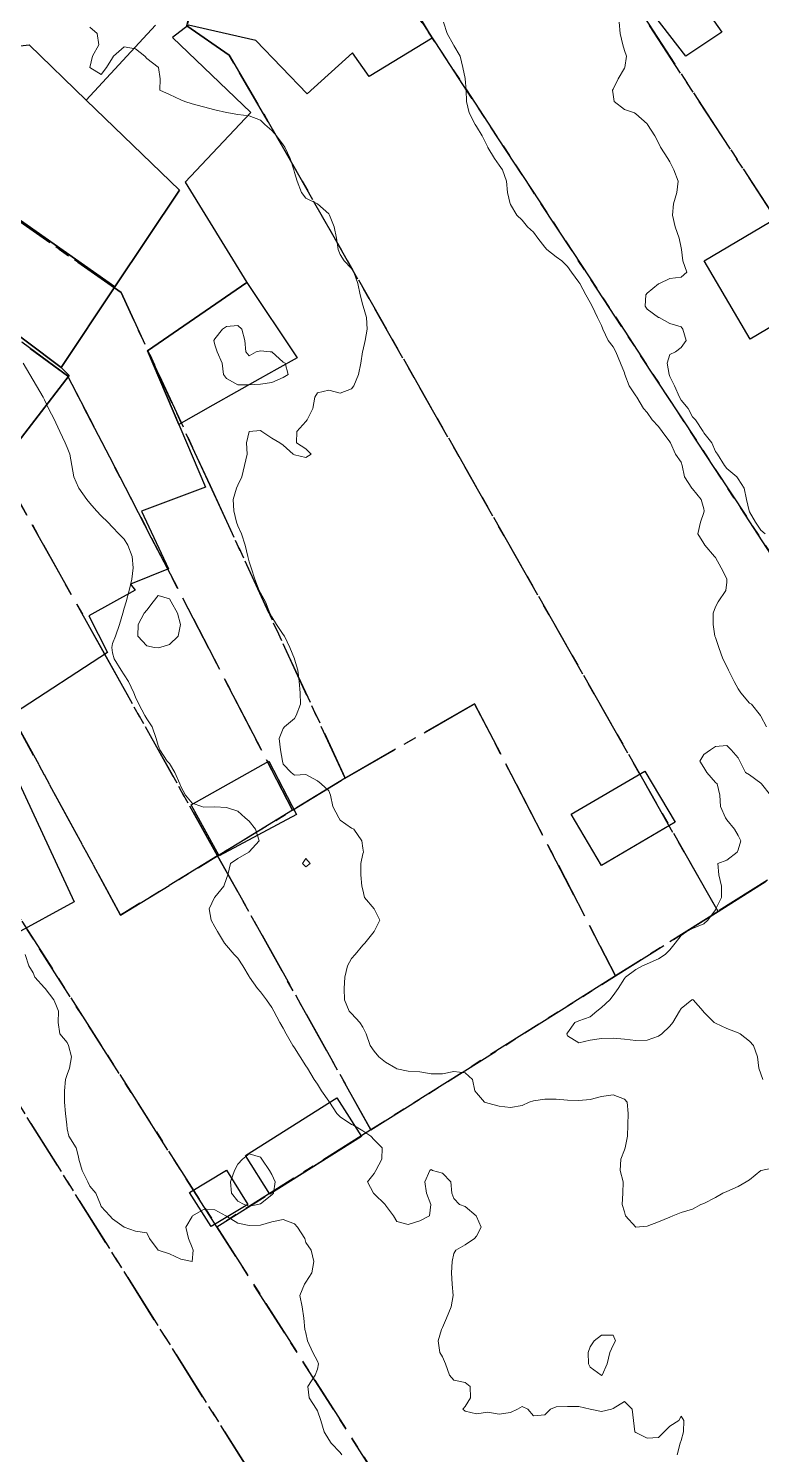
# Model space of a CAD drawing. Header units: centimetres. Extents: x 0 to 642158, y -847 to 649707.
# Drawn here: x 616614.1 to 616646.3, y 621599.3 to 621662 of the extents above; entities that cross this region are included whole.
import ezdxf

# ---------------------------------------------------------------- set-up
doc = ezdxf.new("R2010")
doc.units = ezdxf.units.CM
doc.header["$MEASUREMENT"] = 0
doc.linetypes.add('CENTERX2', pattern=[4, 2.5, -0.5, 0.5, -0.5])
doc.layers.add('SPW_batiments', color=7, linetype='Continuous')
doc.layers.add('SPW_parcellaire cadastral', color=7, linetype='CENTERX2', lineweight=25, true_color=0xff0542)
doc.layers.add('WAL_topographie 0.5', color=253, linetype='Continuous', lineweight=20)

msp = doc.modelspace()

# ---------------------------------------------------------------- linework, layer by layer
at = {"layer": 'SPW_batiments'}
for points in [[(616643.4, 621663.411), (616644.533, 621661.811), (616642.95, 621660.744), (616640.483, 621663.943), (616641.982, 621665.193), (616643.4, 621663.411)], [(616630.15, 621664.292), (616631.8, 621661.542), (616629.033, 621659.859), (616628.3, 621660.892), (616626.3, 621659.092), (616624.05, 621661.441), (616621.083, 621662.108), (616620.383, 621661.574), (616623.833, 621658.274), (616620.934, 621655.208), (616623.651, 621650.791), (616619.285, 621647.791), (616621.835, 621641.791), (616619.019, 621640.741), (616620.203, 621638.208), (616618.536, 621637.524), (616618.736, 621637.274), (616616.703, 621636.141), (616617.519, 621634.524), (616613.437, 621631.857)], [(616612.82, 621642.773), (616615.835, 621646.708), (616615.485, 621647.057), (616617.851, 621650.608), (616620.684, 621654.858), (616616.591, 621658.815), (616619.633, 621662.108)], [(616616.591, 621658.815), (616620.684, 621654.858), (616617.851, 621650.608), (616609.983, 621656.129), (616610.055, 621656.286), (616612.25, 621661.04), (616614.083, 621661.24), (616616.591, 621658.815)], [(616617.851, 621650.608), (616615.485, 621647.057), (616607.832, 621652.808), (616607.955, 621652.997), (616609.882, 621655.973), (616609.983, 621656.129), (616617.851, 621650.608)], [(616648.651, 621650.011), (616645.784, 621648.311), (616643.751, 621651.744), (616646.634, 621653.444), (616648.651, 621650.011)], [(616615.485, 621647.057), (616615.835, 621646.708), (616612.82, 621642.773), (616604.803, 621648.788), (616607.734, 621652.657), (616607.832, 621652.808), (616615.485, 621647.057)], [(616620.66, 621644.555), (616619.285, 621647.791), (616623.651, 621650.791), (616625.864, 621647.484), (616624.965, 621646.978), (616624.243, 621646.572), (616622.162, 621645.4), (616620.66, 621644.555)], [(616612.787, 621630.59), (616616.055, 621623.558), (616613.371, 621622.09)], [(616625.837, 621627.409), (616622.437, 621625.591), (616621.196, 621627.825), (616624.62, 621629.751), (616625.837, 621627.409)], [(616642.487, 621627.061), (616639.237, 621625.16), (616637.904, 621627.41), (616641.154, 621629.311), (616642.487, 621627.061)], [(616628.689, 621613.242), (616624.656, 621610.709), (616623.589, 621612.409), (616627.605, 621614.942), (616628.689, 621613.242)], [(616623.689, 621610.259), (616622.089, 621609.292), (616621.134, 621610.781), (616622.756, 621611.759), (616623.689, 621610.259)]]:
    msp.add_lwpolyline(points, dxfattribs=at)
at = {"layer": 'SPW_parcellaire cadastral'}
for points in [[(616666.282, 621636.931), (616660.215, 621633.209), (616638.916, 621665.839), (616636.961, 621667.449), (616627.865, 621674.938), (616617.948, 621676.77), (616618.851, 621681.386), (616628.715, 621679.267), (616634.938, 621676.068), (616645.666, 621670.556), (616646.488, 621669), (616649.435, 621663.421), (616666.282, 621636.931)], [(616660.215, 621633.209), (616653.308, 621628.776), (616626.69, 621669.346), (616616.59, 621671.789), (616617.948, 621676.77), (616627.865, 621674.938), (616636.961, 621667.449), (616638.916, 621665.839), (616660.215, 621633.209)], [(616653.308, 621628.776), (616644.367, 621623.142), (616624.594, 621657.862), (616622.869, 621660.792), (616621.017, 621662.087), (616621.586, 621664.615), (616615.049, 621666.087), (616616.59, 621671.789), (616626.69, 621669.346), (616653.308, 621628.776)], [(616639.867, 621620.309), (616633.663, 621632.27), (616627.971, 621629.003), (616622.035, 621641.87), (616618.121, 621650.351), (616609.669, 621656.282), (616612.892, 621662.156), (616615.049, 621666.087), (616621.586, 621664.615), (616621.017, 621662.087), (616622.869, 621660.792), (616624.594, 621657.862), (616644.367, 621623.142), (616639.867, 621620.309)], [(616627.971, 621629.003), (616625.662, 621627.593), (616619.462, 621639.559), (616615.769, 621646.687), (616607.668, 621652.636), (616609.669, 621656.282), (616618.121, 621650.351), (616622.035, 621641.87), (616627.971, 621629.003)], [(616604.661, 621648.824), (616607.668, 621652.636), (616615.769, 621646.687), (616619.462, 621639.559), (616625.662, 621627.593), (616622.366, 621625.581), (616617.393, 621634.464), (616612.754, 621642.752), (616604.661, 621648.824)], [(616604.661, 621648.824), (616612.754, 621642.752), (616617.393, 621634.464), (616622.366, 621625.581), (616618.101, 621622.977), (616613.303, 621631.792), (616611.445, 621635.206), (616609.587, 621638.619), (616601.396, 621644.684), (616604.661, 621648.824)], [(616622.366, 621625.581), (616629.108, 621613.535), (616622.334, 621609.271), (616611.605, 621626.09), (616606.466, 621634.146), (616598.52, 621641.038), (616601.396, 621644.684), (616609.587, 621638.619), (616611.445, 621635.206), (616613.303, 621631.792), (616618.101, 621622.977), (616622.366, 621625.581)], [(616595.68, 621637.438), (616598.52, 621641.038), (616606.466, 621634.146), (616611.605, 621626.09), (616622.334, 621609.271), (616631.775, 621594.472), (616628.092, 621591.639), (616607.77, 621623.982), (616605.454, 621627.668), (616603.538, 621630.718), (616595.68, 621637.438)], [(616595.68, 621637.438), (616603.538, 621630.718), (616605.454, 621627.668), (616607.77, 621623.982), (616628.092, 621591.639), (616631.775, 621594.472), (616646.068, 621570.878), (616634.947, 621563.852), (616627.669, 621575.503), (616624.276, 621581.201), (616620.212, 621587.94), (616597.838, 621623.767), (616595.438, 621625.737), (616590.045, 621630.295), (616591.908, 621632.657), (616595.68, 621637.438)], [(616637.592, 621559.612), (616634.947, 621563.852), (616646.068, 621570.878), (616631.775, 621594.472), (616622.334, 621609.271), (616629.108, 621613.535), (616639.867, 621620.309), (616644.367, 621623.142), (616653.308, 621628.776), (616660.215, 621633.209), (616666.282, 621636.931), (616686.194, 621606.296), (616728.606, 621539.982)], [(616639.867, 621620.309), (616629.108, 621613.535), (616622.366, 621625.581), (616625.662, 621627.593), (616627.971, 621629.003), (616633.663, 621632.27), (616639.867, 621620.309)]]:
    msp.add_lwpolyline(points, dxfattribs=at)
at = {"layer": 'WAL_topographie 0.5'}
for points in [[(616616.75, 621662.017), (616617.07, 621661.75), (616617.141, 621661.25), (616616.869, 621660.75), (616616.75, 621660.25), (616617.25, 621659.946), (616617.483, 621660.25), (616617.75, 621660.671), (616617.791, 621660.75), (616618.25, 621661.155), (616618.75, 621661.077), (616619.165, 621660.75), (616619.25, 621660.653), (616619.75, 621660.258), (616619.763, 621660.25), (616619.845, 621659.75), (616619.827, 621659.25), (616620.25, 621659.06), (616620.75, 621658.828), (616620.929, 621658.75), (616621.25, 621658.66), (616621.75, 621658.519), (616622.25, 621658.385), (616622.75, 621658.269), (616622.85, 621658.25), (616623.25, 621658.179), (616623.75, 621658.132), (616624.25, 621657.929), (616624.44, 621657.75), (616624.75, 621657.483), (616624.949, 621657.25), (616625.25, 621656.856), (616625.316, 621656.75), (616625.56, 621656.25), (616625.721, 621655.75), (616625.75, 621655.639), (616625.863, 621655.25), (616626.06, 621654.75), (616626.25, 621654.504), (616626.75, 621654.257), (616626.761, 621654.25), (616627.25, 621653.811), (616627.292, 621653.75), (616627.497, 621653.25), (616627.599, 621652.75), (616627.671, 621652.25), (616627.75, 621652.023), (616627.924, 621651.75), (616628.25, 621651.409), (616628.355, 621651.25), (616628.533, 621650.75), (616628.632, 621650.25), (616628.75, 621649.798), (616628.763, 621649.75), (616628.906, 621649.25), (616628.937, 621648.75), (616628.846, 621648.25), (616628.75, 621647.794), (616628.736, 621647.75), (616628.659, 621647.25), (616628.558, 621646.75), (616628.35, 621646.25), (616628.25, 621646.118), (616627.75, 621645.925), (616627.25, 621646.055), (616626.75, 621645.95), (616626.645, 621645.75), (616626.55, 621645.25), (616626.306, 621644.75), (616626.25, 621644.691), (616625.855, 621644.25), (616625.841, 621643.75), (616626.25, 621643.485), (616626.485, 621643.25), (616626.25, 621643.096), (616625.75, 621643.221), (616625.691, 621643.25), (616625.25, 621643.645), (616625.096, 621643.75), (616624.75, 621643.946), (616624.313, 621644.25), (616624.25, 621644.283), (616623.75, 621644.25), (616623.75, 621644.25), (616623.635, 621643.75), (616623.667, 621643.25), (616623.553, 621642.75), (616623.427, 621642.25), (616623.25, 621641.883), (616623.197, 621641.75), (616623.046, 621641.25), (616623.085, 621640.75), (616623.194, 621640.25), (616623.25, 621640.096), (616623.409, 621639.75), (616623.582, 621639.25), (616623.691, 621638.75), (616623.75, 621638.509), (616623.837, 621638.25), (616623.998, 621637.75), (616624.195, 621637.25), (616624.25, 621637.146), (616624.471, 621636.75), (616624.668, 621636.25), (616624.75, 621636.088), (616624.957, 621635.75), (616625.25, 621635.322), (616625.303, 621635.25), (616625.546, 621634.75), (616625.747, 621634.25), (616625.75, 621634.24), (616625.898, 621633.75), (616625.956, 621633.25), (616626.002, 621632.75), (616626.003, 621632.25), (616625.814, 621631.75), (616625.75, 621631.625), (616625.309, 621631.25), (616625.25, 621631.179), (616625.074, 621630.75), (616625.127, 621630.25), (616625.216, 621629.75), (616625.25, 621629.614), (616625.598, 621629.25), (616625.75, 621629.125), (616626.25, 621629.159), (616626.75, 621628.885), (616626.925, 621628.75), (616627.25, 621628.441), (616627.324, 621628.25), (616627.436, 621627.75), (616627.688, 621627.25), (616627.75, 621627.15), (616628.25, 621626.807), (616628.361, 621626.75), (616628.71, 621626.25), (616628.75, 621625.917), (616628.781, 621625.75), (616628.75, 621625.667), (616628.664, 621625.25), (616628.659, 621624.75), (616628.702, 621624.25), (616628.75, 621624.083), (616628.821, 621623.75), (616629.25, 621623.25), (616629.25, 621623.25), (616629.494, 621622.75), (616629.25, 621622.25), (616629.25, 621622.25), (616628.839, 621621.75), (616628.75, 621621.661), (616628.412, 621621.25), (616628.25, 621621.073), (616628.083, 621620.75), (616627.964, 621620.25), (616627.929, 621619.75), (616627.938, 621619.25), (616628.152, 621618.75), (616628.25, 621618.648), (616628.615, 621618.25), (616628.75, 621618.053), (616628.899, 621617.75), (616629.078, 621617.25), (616629.25, 621617), (616629.458, 621616.75), (616629.75, 621616.517), (616630.194, 621616.25), (616630.25, 621616.225), (616630.75, 621616.111), (616631.25, 621616.09), (616631.75, 621616), (616632.25, 621616.004), (616632.75, 621616.108), (616633.25, 621616.045), (616633.566, 621615.75), (616633.668, 621615.25), (616633.75, 621615.163), (616634.097, 621614.75), (616634.25, 621614.705), (616634.75, 621614.572), (616635.25, 621614.521), (616635.75, 621614.613), (616636.066, 621614.75), (616636.25, 621614.815), (616636.75, 621614.89), (616637.25, 621614.882), (616637.75, 621614.847), (616638.25, 621614.821), (616638.75, 621614.869), (616639.25, 621615), (616639.75, 621615.08), (616640.25, 621614.879), (616640.375, 621614.75), (616640.42, 621614.25), (616640.401, 621613.75), (616640.391, 621613.25), (616640.285, 621612.75), (616640.25, 621612.654), (616640.088, 621612.25), (616640.06, 621611.75), (616640.192, 621611.25), (616640.175, 621610.75), (616640.158, 621610.25), (616640.25, 621609.927), (616640.299, 621609.75), (616640.75, 621609.25), (616641.25, 621609.302), (616641.75, 621609.484), (616642.25, 621609.698), (616642.375, 621609.75), (616642.75, 621609.903), (616643.25, 621610.054), (616643.617, 621610.25), (616643.75, 621610.299), (616644.25, 621610.565), (616644.574, 621610.75), (616644.75, 621610.822), (616645.25, 621611.046), (616645.607, 621611.25), (616645.75, 621611.332), (616646.25, 621611.745), (616646.264, 621611.75), (616646.75, 621611.844)], [(616632.297, 621662.25), (616632.452, 621661.75), (616632.731, 621661.25), (616632.75, 621661.219), (616633.023, 621660.75), (616633.141, 621660.25), (616633.25, 621659.764), (616633.253, 621659.75), (616633.293, 621659.25), (616633.308, 621658.75), (616633.428, 621658.25), (616633.689, 621657.75), (616633.75, 621657.656), (616633.996, 621657.25), (616634.244, 621656.75), (616634.25, 621656.737), (616634.546, 621656.25), (616634.75, 621655.954), (616634.891, 621655.75), (616635.062, 621655.25), (616635.117, 621654.75), (616635.234, 621654.25), (616635.25, 621654.223), (616635.521, 621653.75), (616635.75, 621653.538), (616635.994, 621653.25), (616636.25, 621653.013), (616636.443, 621652.75), (616636.75, 621652.354), (616636.847, 621652.25), (616637.25, 621651.93), (616637.495, 621651.75), (616637.75, 621651.507), (616637.927, 621651.25), (616638.25, 621650.816), (616638.291, 621650.75), (616638.552, 621650.25), (616638.75, 621649.922), (616638.828, 621649.75), (616639.075, 621649.25), (616639.25, 621648.901), (616639.307, 621648.75), (616639.541, 621648.25), (616639.75, 621647.964), (616639.87, 621647.75), (616640.082, 621647.25), (616640.25, 621646.817), (616640.271, 621646.75), (616640.466, 621646.25), (616640.75, 621645.819), (616640.792, 621645.75), (616641.096, 621645.25), (616641.25, 621645.081), (616641.469, 621644.75), (616641.75, 621644.469), (616641.915, 621644.25), (616642.25, 621643.796), (616642.279, 621643.75), (616642.495, 621643.25), (616642.75, 621642.889), (616642.794, 621642.75), (616642.89, 621642.25), (616643.212, 621641.75), (616643.25, 621641.729), (616643.619, 621641.25), (616643.75, 621640.85), (616643.763, 621640.75), (616643.75, 621640.679), (616643.602, 621640.25), (616643.476, 621639.75), (616643.75, 621639.325), (616643.786, 621639.25), (616644.217, 621638.75), (616644.25, 621638.708), (616644.508, 621638.25), (616644.75, 621637.766), (616644.758, 621637.75), (616644.75, 621637.625), (616644.71, 621637.25), (616644.368, 621636.75), (616644.25, 621636.539), (616644.157, 621636.25), (616644.147, 621635.75), (616644.225, 621635.25), (616644.25, 621635.182), (616644.406, 621634.75), (616644.583, 621634.25), (616644.75, 621633.905), (616644.821, 621633.75), (616645.083, 621633.25), (616645.25, 621632.933), (616645.37, 621632.75), (616645.75, 621632.301), (616645.845, 621632.25), (616646.228, 621631.75), (616646.25, 621631.722), (616646.493, 621631.25)], [(616640.023, 621662.25), (616640.059, 621661.75), (616640.179, 621661.25), (616640.25, 621661), (616640.346, 621660.75), (616640.27, 621660.25), (616640.25, 621660.224), (616639.982, 621659.75), (616639.75, 621659.293), (616639.734, 621659.25), (616639.75, 621659.062), (616639.806, 621658.75), (616640.25, 621658.399), (616640.697, 621658.25), (616640.75, 621658.215), (616641.25, 621657.779), (616641.274, 621657.75), (616641.59, 621657.25), (616641.75, 621656.942), (616641.839, 621656.75), (616642.161, 621656.25), (616642.25, 621656.103), (616642.426, 621655.75), (616642.621, 621655.25), (616642.562, 621654.75), (616642.406, 621654.25), (616642.368, 621653.75), (616642.48, 621653.25), (616642.664, 621652.75), (616642.75, 621652.322), (616642.768, 621652.25), (616642.821, 621651.75), (616643, 621651.25), (616642.75, 621651.036), (616642.25, 621650.975), (616641.8, 621650.75), (616641.75, 621650.738), (616641.25, 621650.328), (616641.191, 621650.25), (616641.157, 621649.75), (616641.25, 621649.629), (616641.75, 621649.263), (616641.786, 621649.25), (616642.25, 621648.99), (616642.75, 621648.841), (616642.827, 621648.75), (616642.961, 621648.25), (616642.75, 621647.942), (616642.5, 621647.75), (616642.25, 621647.625), (616642.135, 621647.25), (616642.215, 621646.75), (616642.25, 621646.659), (616642.449, 621646.25), (616642.681, 621645.75), (616642.75, 621645.627), (616643.058, 621645.25), (616643.25, 621644.888), (616643.372, 621644.75), (616643.707, 621644.25), (616643.75, 621644.188), (616644.092, 621643.75), (616644.25, 621643.368), (616644.346, 621643.25), (616644.659, 621642.75), (616644.75, 621642.615), (616645.199, 621642.25), (616645.25, 621642.167), (616645.524, 621641.75), (616645.625, 621641.25), (616645.734, 621640.75), (616645.75, 621640.705), (616646.009, 621640.25), (616646.25, 621639.909), (616646.444, 621639.75)], [(616625.25, 621646.621), (616625.464, 621646.75), (616625.33, 621647.25), (616625.25, 621647.296), (616624.75, 621647.743), (616624.679, 621647.75), (616624.25, 621647.792), (616624.062, 621647.75), (616623.75, 621647.578), (616623.607, 621647.75), (616623.557, 621648.25), (616623.428, 621648.75), (616623.25, 621648.905), (616622.75, 621648.862), (616622.581, 621648.75), (616622.25, 621648.312), (616622.206, 621648.25), (616622.25, 621648.056), (616622.346, 621647.75), (616622.559, 621647.25), (616622.629, 621646.75), (616622.75, 621646.581), (616623.25, 621646.293), (616623.75, 621646.294), (616624.25, 621646.326), (616624.75, 621646.398), (616625.25, 621646.621)], [(616613.815, 621647.25), (616614.114, 621646.75), (616614.25, 621646.5), (616614.4, 621646.25), (616614.689, 621645.75), (616614.75, 621645.631), (616614.936, 621645.25), (616615.189, 621644.75), (616615.25, 621644.619), (616615.421, 621644.25), (616615.662, 621643.75), (616615.75, 621643.536), (616615.864, 621643.25), (616615.953, 621642.75), (616616.05, 621642.25), (616616.25, 621641.788), (616616.266, 621641.75), (616616.615, 621641.25), (616616.75, 621641.094), (616617.039, 621640.75), (616617.25, 621640.534), (616617.534, 621640.25), (616617.75, 621640.034), (616618.019, 621639.75), (616618.25, 621639.507), (616618.42, 621639.25), (616618.605, 621638.75), (616618.656, 621638.25), (616618.592, 621637.75), (616618.471, 621637.25), (616618.348, 621636.75), (616618.25, 621636.471), (616618.197, 621636.25), (616618.052, 621635.75), (616617.879, 621635.25), (616617.75, 621634.917), (616617.71, 621634.75), (616617.75, 621634.507), (616617.811, 621634.25), (616618.121, 621633.75), (616618.25, 621633.549), (616618.451, 621633.25), (616618.675, 621632.75), (616618.75, 621632.559), (616618.9, 621632.25), (616619.167, 621631.75), (616619.25, 621631.611), (616619.488, 621631.25), (616619.668, 621630.75), (616619.75, 621630.439), (616619.824, 621630.25), (616620.154, 621629.75), (616620.25, 621629.638), (616620.487, 621629.25), (616620.705, 621628.75), (616620.75, 621628.638), (616620.952, 621628.25), (616621.25, 621627.897), (616621.675, 621627.75), (616621.75, 621627.73), (616622.25, 621627.735), (616622.75, 621627.704), (616623.25, 621627.548), (616623.573, 621627.25), (616623.75, 621627.112), (616624.034, 621626.75), (616624.19, 621626.25), (616623.75, 621625.755), (616623.744, 621625.75), (616623.25, 621625.471), (616622.934, 621625.25), (616622.816, 621624.75), (616622.75, 621624.586), (616622.634, 621624.25), (616622.25, 621623.768), (616622.235, 621623.75), (616621.99, 621623.25), (616622.078, 621622.75), (616622.25, 621622.467), (616622.366, 621622.25), (616622.664, 621621.75), (616622.75, 621621.643), (616623.095, 621621.25), (616623.25, 621621.079), (616623.481, 621620.75), (616623.75, 621620.279), (616623.767, 621620.25), (616624.121, 621619.75), (616624.25, 621619.61), (616624.513, 621619.25), (616624.75, 621618.908), (616624.838, 621618.75), (616625.106, 621618.25), (616625.25, 621618.012), (616625.379, 621617.75), (616625.669, 621617.25), (616625.75, 621617.135), (616625.99, 621616.75), (616626.25, 621616.346), (616626.312, 621616.25), (616626.61, 621615.75), (616626.75, 621615.543), (616626.93, 621615.25), (616627.25, 621614.801), (616627.281, 621614.75), (616627.608, 621614.25), (616627.75, 621614.107), (616628.25, 621613.777), (616628.306, 621613.75), (616628.75, 621613.487), (616629.096, 621613.25), (616629.25, 621613.09), (616629.597, 621612.75), (616629.591, 621612.25), (616629.321, 621611.75), (616629.25, 621611.617), (616628.961, 621611.25), (616629.212, 621610.75), (616629.25, 621610.724), (616629.737, 621610.25), (616629.75, 621610.228), (616630.097, 621609.75), (616630.25, 621609.506), (616630.75, 621609.373), (616631.25, 621609.536), (616631.685, 621609.75), (616631.741, 621610.25), (616631.543, 621610.75), (616631.471, 621611.25), (616631.697, 621611.75), (616631.75, 621611.798), (616631.813, 621611.75), (616632.25, 621611.627), (616632.614, 621611.25), (616632.67, 621610.75), (616632.75, 621610.515), (616633, 621610.25), (616633.25, 621610.165), (616633.739, 621609.75), (616633.75, 621609.726), (616633.946, 621609.25), (616633.75, 621608.865), (616633.659, 621608.75), (616633.25, 621608.474), (616632.843, 621608.25), (616632.75, 621608.103), (616632.685, 621607.75), (616632.647, 621607.25), (616632.671, 621606.75), (616632.724, 621606.25), (616632.641, 621605.75), (616632.431, 621605.25), (616632.25, 621604.845), (616632.214, 621604.75), (616632.068, 621604.25), (616632.132, 621603.75), (616632.25, 621603.55), (616632.387, 621603.25), (616632.568, 621602.75), (616632.75, 621602.528), (616633.25, 621602.432), (616633.472, 621602.25), (616633.481, 621601.75), (616633.25, 621601.375), (616633.15, 621601.25), (616633.25, 621601.159), (616633.75, 621601.05), (616634.25, 621601.117), (616634.75, 621601.031), (616635.25, 621601.113), (616635.55, 621601.25), (616635.75, 621601.375), (616636, 621601.25), (616636.25, 621600.964), (616636.75, 621601), (616637, 621601.25), (616637.25, 621601.361), (616637.75, 621601.375), (616638.25, 621601.363), (616638.75, 621601.25), (616638.75, 621601.25), (616639.25, 621601.144), (616639.688, 621601.25), (616639.75, 621601.279), (616640.25, 621601.596), (616640.596, 621601.25), (616640.65, 621600.75), (616640.705, 621600.25), (616640.75, 621600.221), (616641.25, 621599.975), (616641.75, 621600), (616642, 621600.25), (616642.25, 621600.5), (616642.639, 621600.75), (616642.75, 621600.95), (616642.861, 621600.75), (616642.85, 621600.25), (616642.75, 621599.875), (616642.704, 621599.75), (616642.573, 621599.25)], [(616619.825, 621634.75), (616619.75, 621634.729), (616619.59, 621634.75), (616619.25, 621634.813), (616618.856, 621635.25), (616618.876, 621635.75), (616619.132, 621636.25), (616619.25, 621636.391), (616619.532, 621636.75), (616619.75, 621637.037), (616620.25, 621636.884), (616620.329, 621636.75), (616620.602, 621636.25), (616620.731, 621635.75), (616620.624, 621635.25), (616620.25, 621634.872), (616619.825, 621634.75)], [(616646.682, 621628.25), (616646.274, 621628.75), (616646.25, 621628.773), (616645.75, 621629.146), (616645.578, 621629.25), (616645.328, 621629.75), (616645.25, 621629.898), (616644.944, 621630.25), (616644.75, 621630.438), (616644.25, 621630.389), (616644.033, 621630.25), (616643.75, 621630.04), (616643.566, 621629.75), (616643.75, 621629.469), (616643.869, 621629.25), (616644.25, 621628.809), (616644.323, 621628.75), (616644.45, 621628.25), (616644.474, 621627.75), (616644.699, 621627.25), (616644.75, 621627.165), (616645.097, 621626.75), (616645.25, 621626.482), (616645.375, 621626.25), (616645.25, 621625.844), (616645.209, 621625.75), (616644.75, 621625.396), (616644.361, 621625.25), (616644.4, 621624.75), (616644.52, 621624.25), (616644.522, 621623.75), (616644.276, 621623.25), (616644.25, 621623.216), (616643.923, 621622.75), (616643.75, 621622.592), (616643.25, 621622.394), (616642.989, 621622.25), (616642.75, 621622.078), (616642.487, 621621.75), (616642.25, 621621.449), (616642.049, 621621.25), (616641.75, 621621.06), (616641.25, 621620.829), (616641.04, 621620.75), (616640.75, 621620.587), (616640.301, 621620.25), (616640.25, 621620.184), (616639.975, 621619.75), (616639.75, 621619.44), (616639.608, 621619.25), (616639.25, 621618.913), (616639.034, 621618.75), (616638.75, 621618.5), (616638.25, 621618.332), (616638.078, 621618.25), (616637.75, 621617.803), (616637.726, 621617.75), (616637.75, 621617.664), (616638.25, 621617.36), (616638.75, 621617.474), (616639.25, 621617.554), (616639.75, 621617.565), (616640.25, 621617.518), (616640.75, 621617.461), (616641.25, 621617.482), (616641.75, 621617.653), (616641.898, 621617.75), (616642.25, 621618.093), (616642.384, 621618.25), (616642.677, 621618.75), (616642.75, 621618.871), (616643.223, 621619.25), (616643.25, 621619.265), (616643.278, 621619.25), (616643.707, 621618.75), (616643.75, 621618.714), (616644.201, 621618.25), (616644.25, 621618.224), (616644.75, 621617.998), (616645.25, 621617.795), (616645.346, 621617.75), (616645.75, 621617.439), (616645.933, 621617.25), (616646.097, 621616.75), (616646.157, 621616.25), (616646.25, 621616), (616646.339, 621615.75)], [(616626.25, 621625.104), (616626.434, 621625.25), (616626.25, 621625.469), (616626.098, 621625.25), (616626.25, 621625.104)], [(616613.904, 621621.25), (616614.068, 621620.75), (616614.25, 621620.439), (616614.335, 621620.25), (616614.75, 621619.778), (616614.776, 621619.75), (616615.16, 621619.25), (616615.25, 621619.045), (616615.368, 621618.75), (616615.353, 621618.25), (616615.435, 621617.75), (616615.75, 621617.381), (616615.802, 621617.25), (616615.936, 621616.75), (616615.855, 621616.25), (616615.75, 621615.964), (616615.675, 621615.75), (616615.632, 621615.25), (616615.632, 621614.75), (616615.682, 621614.25), (616615.733, 621613.75), (616615.75, 621613.583), (616615.827, 621613.25), (616616.145, 621612.75), (616616.25, 621612.35), (616616.269, 621612.25), (616616.412, 621611.75), (616616.663, 621611.25), (616616.75, 621611.063), (616617.018, 621610.75), (616617.216, 621610.25), (616617.25, 621610.163), (616617.63, 621609.75), (616617.75, 621609.619), (616618.25, 621609.25), (616618.25, 621609.25), (616618.75, 621609.083), (616619.25, 621609), (616619.375, 621608.75), (616619.75, 621608.25), (616619.75, 621608.25), (616620.25, 621608.083), (616620.75, 621607.844), (616621.25, 621607.75), (616621.283, 621608.25), (616621.25, 621608.365), (616621.078, 621608.75), (616620.974, 621609.25), (616621.25, 621609.727), (616621.258, 621609.75), (616621.75, 621610.031), (616622.25, 621610.015), (616622.723, 621609.75), (616622.75, 621609.737), (616623.25, 621609.437), (616623.75, 621609.323), (616624.25, 621609.348), (616624.75, 621609.49), (616625.25, 621609.6), (616625.75, 621609.399), (616625.885, 621609.25), (616626.199, 621608.75), (616626.25, 621608.583), (616626.48, 621608.25), (616626.589, 621607.75), (616626.502, 621607.25), (616626.25, 621606.836), (616626.192, 621606.75), (616625.983, 621606.25), (616626.076, 621605.75), (616626.161, 621605.25), (616626.207, 621604.75), (616626.25, 621604.605), (616626.316, 621604.25), (616626.547, 621603.75), (616626.75, 621603.369), (616626.806, 621603.25), (616626.75, 621603.006), (616626.658, 621602.75), (616626.331, 621602.25), (616626.394, 621601.75), (616626.711, 621601.25), (616626.75, 621601.181), (616626.908, 621600.75), (616627.044, 621600.25), (616627.25, 621599.917), (616627.357, 621599.75), (616627.75, 621599.345), (616627.828, 621599.25)], [(616623.75, 621610.185), (616624.138, 621610.25), (616624.25, 621610.281), (616624.75, 621610.672), (616624.819, 621610.75), (616624.891, 621611.25), (616624.75, 621611.569), (616624.652, 621611.75), (616624.309, 621612.25), (616624.25, 621612.327), (616623.75, 621612.484), (616623.457, 621612.25), (616623.25, 621612.033), (616623.109, 621611.75), (616622.925, 621611.25), (616622.974, 621610.75), (616623.25, 621610.392), (616623.53, 621610.25), (616623.75, 621610.185)], [(616639.276, 621602.75), (616639.25, 621602.731), (616639.227, 621602.75), (616638.75, 621603.1), (616638.67, 621603.25), (616638.664, 621603.75), (616638.75, 621604), (616638.921, 621604.25), (616639.25, 621604.506), (616639.75, 621604.5), (616639.859, 621604.25), (616639.75, 621604.066), (616639.604, 621603.75), (616639.5, 621603.25), (616639.276, 621602.75)]]:
    msp.add_lwpolyline(points, dxfattribs=at)

doc.saveas('drawing.dxf')
